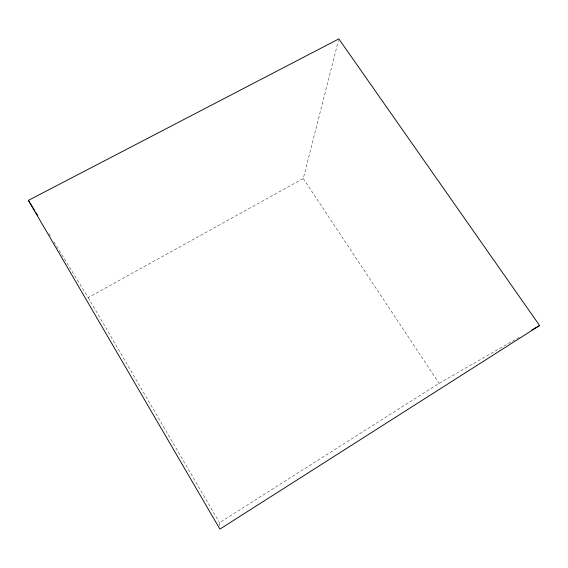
<?xml version="1.0" encoding="UTF-8"?>
<svg xmlns="http://www.w3.org/2000/svg" width="568" height="568" viewBox="0 0 568 568"><rect width="100%" height="100%" fill="white"/><g stroke="black" fill="none" stroke-linecap="round" stroke-linejoin="round"><path stroke-width="0.43" stroke-dasharray="2.84 2.13" d="M53.896 241.833L88.203 297.618L303.262 178.508L338.414 40.612M219.717 525.904L219.525 522.716L439.064 383.329L519.649 337.009M303.262 178.508L439.064 383.329M48.798 233.54L50.651 236.558M88.203 297.618L219.525 522.716"/><path stroke-width="0.85" d="M539.6 325.542L219.908 529.099L28.4 200.376L338.847 38.901L539.6 325.542L531.925 329.951M28.4 200.376L34.889 210.927M35.819 212.432L37.673 215.449"/></g></svg>
